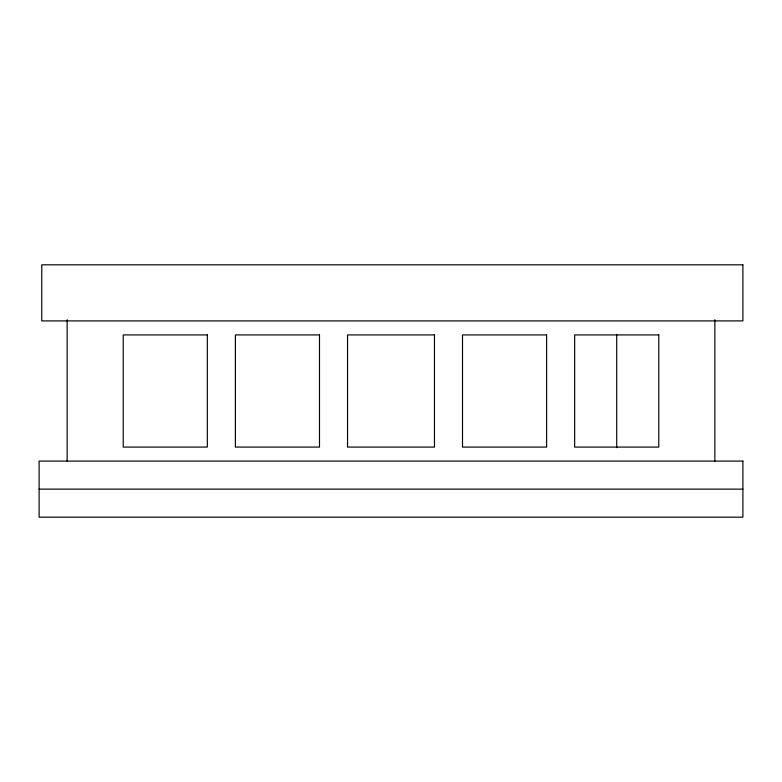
<?xml version="1.0" encoding="UTF-8"?>
<svg xmlns="http://www.w3.org/2000/svg" width="782" height="782" viewBox="0 0 782 782"><rect width="100%" height="100%" fill="white"/><g stroke="black" fill="none" stroke-linecap="round" stroke-linejoin="round"><path stroke-width="1.17" d="M39.1 489.141L742.9 489.141M714.856 319.682L714.856 461.097M616.724 334.452L616.724 447.705M67.144 319.682L67.144 461.097M742.9 264.824L41.769 264.824L41.769 320.903L742.9 320.903L742.9 264.824M207.338 334.921L123.224 334.921L123.224 447.079L207.338 447.079L207.338 334.921M319.496 334.921L235.382 334.921L235.382 447.079L319.496 447.079L319.496 334.921M434.46 334.921L347.54 334.921L347.54 447.079L434.46 447.079L434.46 334.921M546.618 334.921L462.504 334.921L462.504 447.079L546.618 447.079L546.618 334.921M658.776 334.921L574.662 334.921L574.662 447.079L658.776 447.079L658.776 334.921M742.9 461.097L39.1 461.097L39.1 517.176L742.9 517.176L742.9 461.097"/></g></svg>
